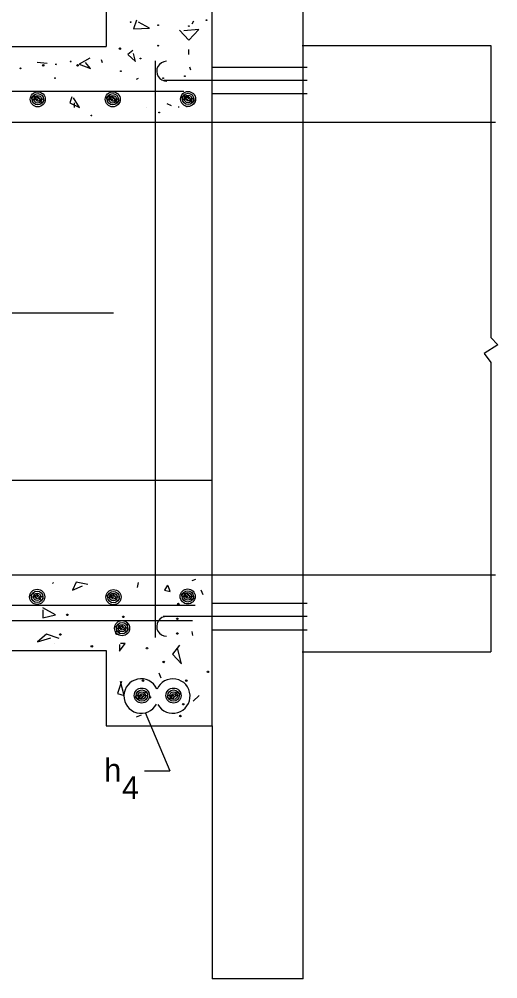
# Model space of a CAD drawing. Extents: x 2133490 to 2172050, y 2138301 to 2145980.
# Drawn here: x 2136795.1 to 2136915, y 2145287.4 to 2145528.1 of the extents above; entities that cross this region are included whole.
import ezdxf

# ---------------------------------------------------------------- set-up
doc = ezdxf.new("R2010")
doc.units = 0
for name, color, linetype in [('HS_Dimensions_and_Text', 7, 'Continuous'), ('HS_Pavement_Hidden', 7, 'Continuous'), ('ROW_Pr_Notes', 7, 'Continuous')]:
    doc.layers.add(name, color=color, linetype=linetype)

msp = doc.modelspace()

# ---------------------------------------------------------------- linework, layer by layer
at = {"layer": 'HS_Dimensions_and_Text'}
msp.add_line((2136725.83, 2145454.43), (2136816.46, 2145454.43), dxfattribs=at)
at = {"layer": 'HS_Pavement_Hidden'}
for p, q in [((2136843.47, 2145516.02), (2136867.21, 2145516.02)), ((2136867.21, 2145512.71), (2136843.47, 2145512.71)), ((2136843.47, 2145509.39), (2136867.21, 2145509.39)), ((2136843.46, 2145502.26), (2136890.8, 2145502.26)), ((2136890.8, 2145502.26), (2136914.46, 2145502.26)), ((2136843.46, 2145388.66), (2136890.8, 2145388.66)), ((2136890.8, 2145388.66), (2136914.46, 2145388.66)), ((2136843.47, 2145381.56), (2136867.21, 2145381.56)), ((2136867.21, 2145378.25), (2136843.47, 2145378.25)), ((2136843.47, 2145374.93), (2136867.21, 2145374.93))]:
    msp.add_line(p, q, dxfattribs=at)
for centre, radius in [((2136823.03, 2145527.33), 0.0947), ((2136842, 2145527.82), 0.0947), ((2136829.93, 2145526.59), 0.0947), ((2136837.57, 2145526.35), 0.0947), ((2136820.32, 2145520.68), 0.189), ((2136829.93, 2145521.42), 0.0947), ((2136808, 2145517.48), 0.0947), ((2136825.5, 2145518.22), 0.0947), ((2136795.44, 2145515.75), 0.0947), ((2136801.11, 2145516.49), 0.189), ((2136804.31, 2145516.74), 0.0947), ((2136809.73, 2145516.49), 0.189), ((2136804.06, 2145513.29), 0.0947), ((2136820.57, 2145515.01), 0.0947), ((2136831.16, 2145513.29), 0.0947), ((2136836.58, 2145513.78), 0.0947), ((2136799.75, 2145507.97), 1.89), ((2136798.72, 2145508.31), 0.473), ((2136799.75, 2145507.97), 1.42), ((2136799.75, 2145507.97), 0.947), ((2136799.41, 2145508.31), 0.473), ((2136799.75, 2145507.97), 0.473), ((2136800.78, 2145507.63), 0.473), ((2136818.53, 2145507.97), 1.89), ((2136817.51, 2145508.31), 0.473), ((2136818.53, 2145507.97), 1.42), ((2136818.53, 2145507.97), 0.947), ((2136818.19, 2145508.31), 0.473), ((2136818.53, 2145507.97), 0.473), ((2136819.56, 2145507.63), 0.473), ((2136837.4, 2145508.06), 1.89), ((2136836.37, 2145508.4), 0.473), ((2136837.4, 2145508.06), 1.42), ((2136837.4, 2145508.06), 0.947), ((2136837.06, 2145508.4), 0.473), ((2136837.4, 2145508.06), 0.473), ((2136838.42, 2145507.71), 0.473), ((2136837.07, 2145506.14), 0.0947), ((2136813.18, 2145503.93), 0.0947), ((2136830.18, 2145504.67), 0.0947), ((2136837.31, 2145383.28), 1.89), ((2136799.6, 2145383.18), 1.89), ((2136798.57, 2145383.53), 0.473), ((2136799.6, 2145383.18), 1.42), ((2136799.6, 2145383.18), 0.947), ((2136799.25, 2145383.53), 0.473), ((2136799.6, 2145383.18), 0.473), ((2136800.62, 2145382.84), 0.473), ((2136818.71, 2145383.1), 1.89), ((2136818.71, 2145383.1), 1.89), ((2136817.68, 2145383.44), 0.473), ((2136818.71, 2145383.1), 1.42), ((2136818.71, 2145383.1), 0.947), ((2136818.37, 2145383.44), 0.473), ((2136818.71, 2145383.1), 0.473), ((2136819.73, 2145382.76), 0.473), ((2136836.28, 2145383.62), 0.473), ((2136837.31, 2145383.28), 1.42), ((2136837.31, 2145383.28), 0.947), ((2136836.96, 2145383.62), 0.473), ((2136837.31, 2145383.28), 0.473), ((2136838.33, 2145382.94), 0.473), ((2136834.98, 2145381.36), 0.189), ((2136807.14, 2145378.66), 0.189), ((2136821.18, 2145378.16), 0.189), ((2136820.87, 2145375.32), 1.89), ((2136820.87, 2145375.32), 1.89), ((2136819.85, 2145375.66), 0.473), ((2136820.87, 2145375.32), 1.42), ((2136820.87, 2145375.32), 0.947), ((2136820.53, 2145375.66), 0.473), ((2136820.87, 2145375.32), 0.473), ((2136822.17, 2145376.19), 0.189), ((2136834.73, 2145377.67), 0.189), ((2136805.42, 2145373.73), 0.189), ((2136819.7, 2145374.16), 0.473), ((2136821.9, 2145374.98), 0.473), ((2136834.73, 2145373.97), 0.189), ((2136813.3, 2145370.77), 0.189), ((2136827.1, 2145370.28), 0.189), ((2136831.29, 2145366.83), 0.189), ((2136842.37, 2145364.37), 0.189), ((2136826.11, 2145362.15), 0.189), ((2136836.95, 2145362.15), 0.189), ((2136825.81, 2145358.41), 1.89), ((2136825.81, 2145358.41), 1.42), ((2136825.81, 2145358.41), 0.947), ((2136825.81, 2145358.41), 0.473), ((2136826.84, 2145358.75), 0.473), ((2136833.76, 2145358.41), 1.89), ((2136833.76, 2145358.41), 1.42), ((2136833.76, 2145358.41), 0.947), ((2136833.76, 2145358.41), 0.473), ((2136834.78, 2145358.75), 0.473), ((2136824.79, 2145358.06), 0.473), ((2136825.47, 2145358.06), 0.473), ((2136827.84, 2145357.96), 0.189), ((2136832.73, 2145358.06), 0.473), ((2136833.42, 2145358.06), 0.473), ((2136836.21, 2145356.24), 0.189), ((2136835.47, 2145353.28), 0.189)]:
    msp.add_circle(centre, radius, dxfattribs=at)
for centre, start, end in [((2136825.64, 2145358.29), 24.9941, 332.0982), ((2136833.59, 2145358.29), 209.5562, 156.8179)]:
    msp.add_arc(centre, 4.32, start, end, dxfattribs=at)
at = {"layer": 'ROW_Pr_Notes'}
for p, q in [((2136866.2, 2145287.36), (2136866.2, 2145549.63)), ((2136816.91, 2145540.13), (2136816.91, 2145521.19)), ((2136843.46, 2145350.79), (2136843.46, 2145540.16)), ((2136824.51, 2145527.82), (2136823.77, 2145525.61)), ((2136827.71, 2145525.85), (2136825, 2145527.33)), ((2136838.8, 2145527.58), (2136838.31, 2145526.84)), ((2136823.77, 2145525.61), (2136827.71, 2145525.85)), ((2136835.23, 2145525.32), (2136837.58, 2145522.79)), ((2136840.12, 2145525.5), (2136836.32, 2145525.14)), ((2136837.58, 2145522.79), (2136840.12, 2145525.5)), ((2136664.52, 2145521.19), (2136816.91, 2145521.19)), ((2136823.53, 2145520.19), (2136822.29, 2145519.2)), ((2136837.57, 2145519.2), (2136837.57, 2145520.43)), ((2136865.95, 2145521.51), (2136913.28, 2145521.51)), ((2136913.28, 2145521.51), (2136913.28, 2145448.19)), ((2136812.8, 2145518.26), (2136810.09, 2145516.82)), ((2136815.64, 2145517.97), (2136815.89, 2145517.23)), ((2136822.29, 2145519.2), (2136824.26, 2145517.48)), ((2136824.26, 2145517.48), (2136823.77, 2145519.45)), ((2136829.28, 2145373), (2136829.28, 2145517.63)), ((2136802.09, 2145516.99), (2136799.63, 2145517.23)), ((2136810.09, 2145516.82), (2136812.98, 2145515.73)), ((2136812.98, 2145515.73), (2136811.72, 2145517.18)), ((2136838.06, 2145515.26), (2136837.81, 2145516)), ((2136824.51, 2145513.04), (2136825, 2145513.29)), ((2136843.47, 2145512.71), (2136831.4, 2145512.71)), ((2136836.38, 2145509.97), (2136647.68, 2145509.97)), ((2136808.25, 2145508.61), (2136807.76, 2145507.13)), ((2136810.22, 2145505.9), (2136808.74, 2145508.36)), ((2136807.76, 2145507.13), (2136810.22, 2145505.9)), ((2136808.99, 2145505.9), (2136808.99, 2145507.13)), ((2136826.97, 2145505.9), (2136826.97, 2145505.9)), ((2136833.24, 2145506.33), (2136832.16, 2145506.87)), ((2136835.1, 2145505.9), (2136835.1, 2145506.14)), ((2136642.39, 2145502.26), (2136843.46, 2145502.26)), ((2136816.46, 2145454.43), (2136818.71, 2145454.43)), ((2136913.28, 2145448.19), (2136915, 2145446.42)), ((2136915, 2145446.42), (2136911.55, 2145444.18)), ((2136911.55, 2145444.18), (2136913.28, 2145441.98)), ((2136913.28, 2145441.98), (2136913.28, 2145369.41)), ((2136843.46, 2145412.33), (2136509.85, 2145412.33)), ((2136642.04, 2145388.66), (2136843.46, 2145388.66)), ((2136803.45, 2145386.54), (2136803.69, 2145386.78)), ((2136809.34, 2145386.82), (2136808.46, 2145384.88)), ((2136808.46, 2145384.88), (2136810.92, 2145385.94)), ((2136812.33, 2145386.29), (2136809.34, 2145386.82)), ((2136824.88, 2145386.78), (2136824.63, 2145385.55)), ((2136832.21, 2145386.12), (2136831.51, 2145384.88)), ((2136832.91, 2145384.53), (2136832.39, 2145385.94)), ((2136839.25, 2145387.52), (2136838.37, 2145387.17)), ((2136831.51, 2145384.88), (2136832.91, 2145384.53)), ((2136841.18, 2145383.65), (2136840.66, 2145384.88)), ((2136839.15, 2145380.99), (2136647.06, 2145380.99)), ((2136804.18, 2145378.65), (2136800.98, 2145380.38)), ((2136800.98, 2145379.89), (2136800.98, 2145377.91)), ((2136800.98, 2145377.91), (2136804.18, 2145378.65)), ((2136843.47, 2145378.25), (2136831.19, 2145378.25)), ((2136838.54, 2145377.12), (2136646.45, 2145377.12)), ((2136801.95, 2145373.8), (2136799.66, 2145371.87)), ((2136805.12, 2145372.74), (2136801.95, 2145373.8)), ((2136838.37, 2145374.5), (2136838.54, 2145373.45)), ((2136799.66, 2145371.87), (2136803, 2145372.92)), ((2136803.94, 2145371.51), (2136803.94, 2145371.51)), ((2136820.2, 2145369.54), (2136821.68, 2145371.51)), ((2136820.2, 2145371.26), (2136820.2, 2145369.54)), ((2136821.68, 2145371.51), (2136820.45, 2145371.51)), ((2136835.22, 2145371.02), (2136833.5, 2145368.8)), ((2136664.52, 2145369.72), (2136816.91, 2145369.72)), ((2136816.91, 2145369.72), (2136816.91, 2145350.79)), ((2136833.5, 2145368.8), (2136835.72, 2145366.34)), ((2136835.72, 2145366.34), (2136834.73, 2145370.28)), ((2136865.95, 2145369.41), (2136913.28, 2145369.41)), ((2136830.05, 2145364.12), (2136830.54, 2145362.89)), ((2136820.69, 2145361.9), (2136819.7, 2145358.95)), ((2136821.43, 2145358.45), (2136820.45, 2145361.9)), ((2136819.7, 2145358.95), (2136821.43, 2145358.45)), ((2136840.15, 2145358.45), (2136838.68, 2145356.98)), ((2136826.68, 2145354.14), (2136832.86, 2145339.52)), ((2136825.62, 2145353.53), (2136824.39, 2145353.03)), ((2136816.91, 2145350.79), (2136843.46, 2145350.79)), ((2136843.46, 2145350.79), (2136843.46, 2145287.36)), ((2136826.52, 2145339.52), (2136832.86, 2145339.52)), ((2136866.2, 2145287.36), (2136843.46, 2145287.36))]:
    msp.add_line(p, q, dxfattribs=at)
for centre, start, end in [((2136832.03, 2145515.02), 91.2091, 272.0621), ((2136832.04, 2145375.76), 87.9379, 268.7909)]:
    msp.add_arc(centre, 2.49, start, end, dxfattribs=at)

# ---------------------------------------------------------------- texts
for s, height, p in [('h ', 5.8, (2136816.36, 2145336.79)), ('4', 5.68, (2136820.87, 2145332.5))]:
    msp.add_text(s, height=height, dxfattribs=at).set_placement(p)

doc.saveas('drawing.dxf')
